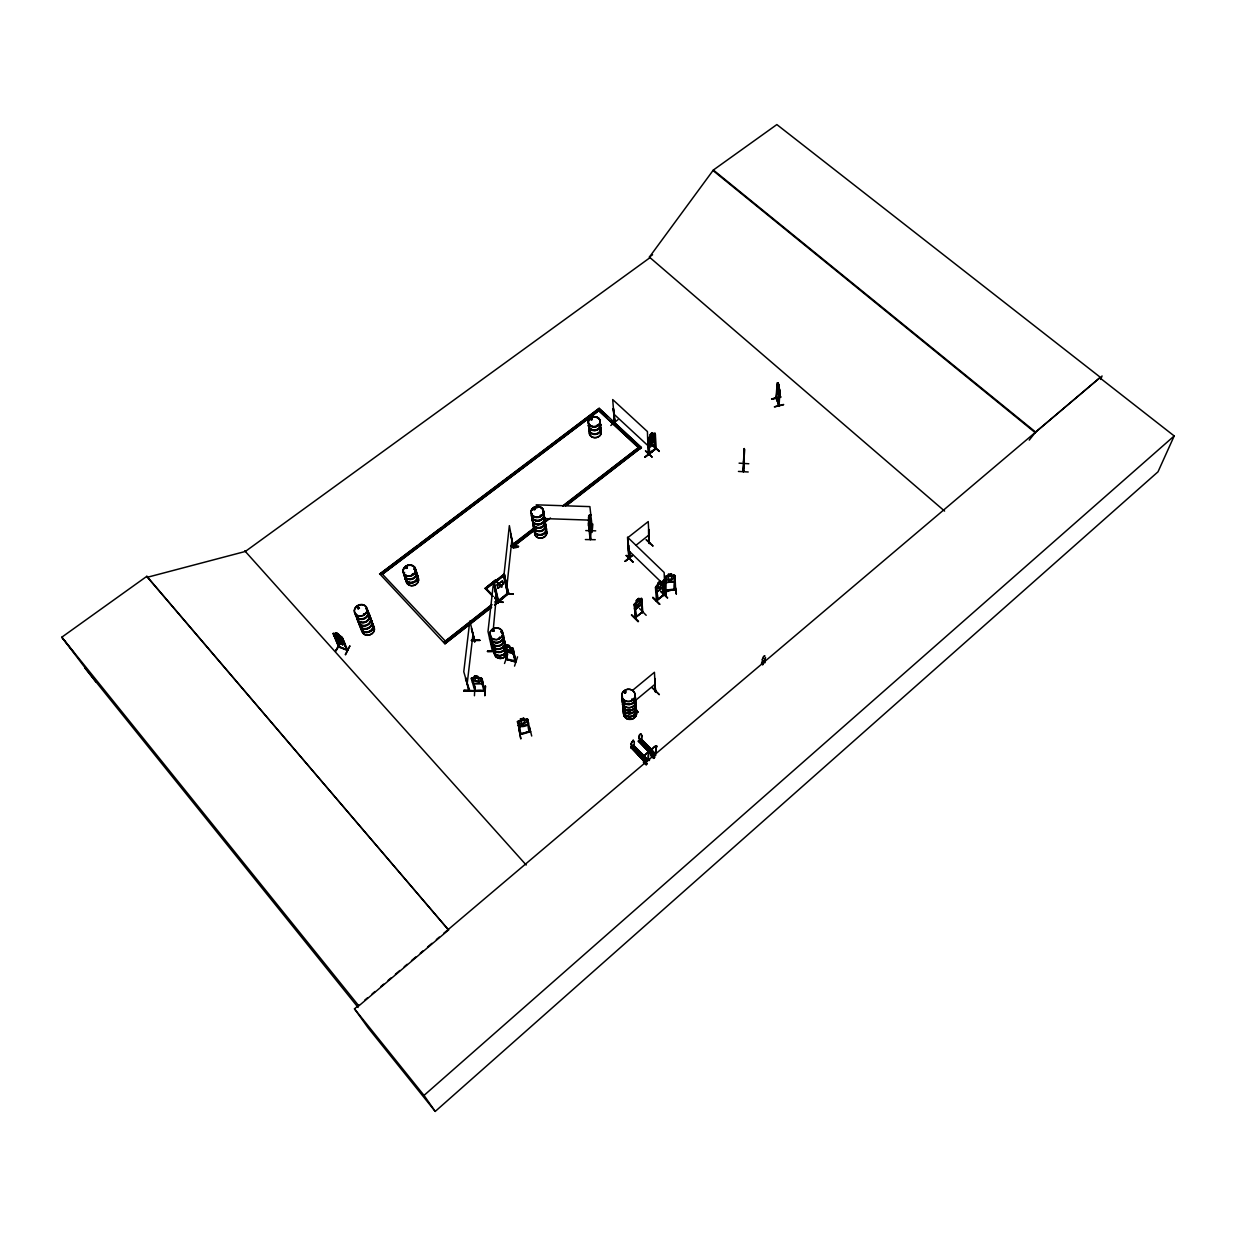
<?xml version="1.0" encoding="UTF-8"?>
<svg xmlns="http://www.w3.org/2000/svg" width="1236" height="1236" viewBox="0 0 1236 1236"><rect width="100%" height="100%" fill="white"/><g stroke="black" fill="none" stroke-linecap="round" stroke-linejoin="round"><path stroke-width="1.5" d="M338.618 646.953L347.486 650.445L346.451 649.781M339.375 646.953L338.741 646.134M590.978 530.986L590.514 539.576L588.599 519.985M364.589 613.798L363.708 614.462M363.739 614.045L364.28 613.55M743.624 461.275L743.5 462.14L743.933 453.365M356.895 607.494L358.44 607.17M358.888 607.34L358.27 606.845M95.914 681.994L61.8 637.204L146.852 576.3L147.439 577.258L245.346 551.457L650.105 257.582L649.456 257.011L713.357 170.027L776.857 124.573L1100.349 377.32L443.662 933.396M589.124 524.728C589.526 533.133 588.151 498.324 588.939 526.83M634.315 742.094L633.991 746.359L632.245 747.873L630.978 744.535L633.095 740.179M585.385 539.56L595.288 539.699M642.056 735.358L641.438 739.931L639.8 741.523L639.058 736.98M641.546 740.024L641.53 736.069M648.189 759.924L648.375 754.223A3.6 1.066 -45.2 0 0 648.236 752.291A3.6 1.066 -45.2 0 0 644.481 755.52A3.6 1.066 -45.2 0 0 644.636 757.452L645.563 762.195L648.344 760.078L648.529 754.377A3.6 1.066 -45.2 0 0 648.39 752.446A3.6 1.066 -45.2 0 0 644.636 755.675A3.6 1.066 -45.2 0 0 644.775 757.606L645.717 762.349L648.344 760.078M738.448 471.426L748.213 471.982M739.082 463.16L748.8 463.747M653.133 755.799L655.744 753.543L655.976 747.795A3.6 1.066 -45.3 0 0 655.868 745.849A3.6 1.066 -45.3 0 0 652.129 749.078A3.6 1.066 -45.3 0 0 652.253 751.009L653.272 755.953L655.899 753.682L656.131 747.95A3.6 1.066 -45.3 0 0 656.022 746.003A3.6 1.066 -45.3 0 0 652.284 749.217A3.6 1.066 -45.3 0 0 652.407 751.164M513.342 594.222L506.605 593.682M588.506 517.281L589.34 528.359M588.506 523.662L588.892 517.003L588.815 519.089M588.614 523.678L588.769 519.645M589.108 522.735L590.561 539.004M743.794 462.944L743.099 471.642L744.304 448.529L743.778 457.15M743.608 464.18L744.721 449.564M463.809 691.063L474.191 690.924L463.809 691.109M487.478 651.48L494.292 651.743M487.478 651.526L494.276 651.063M595.706 530.847L585.787 530.599M589.433 517.73L590.885 531.913L589 516.679M590.468 530.646L590.082 539.39M633.11 689.904L654.431 672.291L655.482 691.851C653.581 657.954 655.822 699.916 655.729 691.063M649.595 543.253L649.255 543.5C648.684 512.801 647.896 541.6 649.626 542.805M744.072 450.985L744.196 449.997M743.902 455.991L744.057 453.241M743.809 456.717L743.933 453.334M495.42 580.302L485.161 588.568L495.435 580.147L501.816 586.698M771.619 399.089L780.812 396.833L771.65 398.904M483.879 690.909L485.145 690.878M484.172 691.264L484.018 690.43M485.393 686.057L484.806 695.806L485.516 686.243M472.337 677.668C476.354 678.997 472.245 674.238 477.621 676.231C482.473 680.403 476.741 675.551 471.256 678.286L474.964 691.264L484.975 691.248M480.959 679.213L481.901 679.213L480.959 679.213L483.987 691.264L484.914 690.46M481.885 683.508C483.214 681.963 482.72 678.162 480.34 677.745M777.166 391.642L776.285 399.027L777.444 383.67M777.429 387.996L778.294 382.743L778.093 384.736M473.929 683.616L481.978 683.554L473.929 683.616L472.353 682.071M474.423 695.76L474.995 686.011M475.705 690.414C474.021 691.357 477.714 689.302 483.909 690.584M743.701 464.35L744.165 463.129M778.201 382.758L779.344 388.954L778.541 392.507L777.351 387.455M472.569 679.182L471.596 679.506L472.569 679.182L475.69 691.218M591.225 528.035L592.338 527.772L591.302 528.56L589.912 514.887L590.808 514.918L589.912 514.887M591.488 528.575L591.38 527.71M592.832 524.095L592.09 532.438M744.149 463.794L743.5 471.704L744.304 448.637M778.865 405.022L779.885 390.499L779.097 405.763L776.532 398.286M779.901 390.19L778.773 405.841L776.702 398.61M762.705 664.319L761.639 663.438M762.411 661.971L763.184 661.322L762.349 662.836L762.658 661.569M762.226 659.576L763.292 657.166M763.137 662.326L763.184 661.322M783.547 404.775L774.354 406.86L783.547 404.466M763.693 656.532C765.625 655.837 765.208 655.374 763.415 656.656M764.991 662.774L763.894 660.936M508.259 593.064L508.166 593.96L503.964 574.23L493.365 582.45L498.093 603.322L493.365 582.45M508.537 593.342L508.645 593.11M513.589 546.976L513.512 547.795L509.356 525.64L504.149 573.319L508.521 593.975L508.583 592.585M511.781 546.327C527.865 544.566 510.005 550.375 513.527 546.436M492.855 649.842L492.407 651.14L488.004 631.472L493.566 582.001L498.17 603.137C494.678 600.943 511.642 603.137 497.753 601.855M513.125 547.811L510.623 533.798L513.465 547.826M497.722 603.183L497.737 601.947M498.185 602.056L497.567 602.766M489.95 638.147L489.502 638.981M471.503 640.078L479.985 640.341L471.41 640.572M479.985 640.341L471.395 640.325M506.899 586.219L511.982 539.004M468.738 690.321L468.846 689.271M468.83 690.615L469.216 690.151M474.979 640.31L474.562 641.7L474.562 640.233M468.768 690.646L465.601 678.116L469.417 689.904M465.957 678.131L465.508 678.981M491.032 643.786L491.449 640.016M493.118 631.256L496.47 594.81M467.193 683.616L473.079 633.419M633.002 745.756L645.748 759.259L632.229 745.509M639.352 735.374L638.672 738.263M588.707 519.089L588.83 518.224M664.226 592.029L664.674 592.971L664.412 592.121M645.795 759.136L645.81 758.688M653.705 752.43L640.542 739.422L653.025 753.064L653.257 752.322M653.01 753.11L653.257 753.079M765.532 657.444C764.528 666.93 760.619 662.79 763.06 658.309M764.42 662.388L765.347 657.83M628.769 558.162L629.773 559.058L629.418 558.208M629.727 558.904L628.769 558.564L627.533 537.181L664.149 572.484L665.014 593.203L663.995 592.816L663.562 580.024L664.458 580.41L664.752 593.419L664.335 592.013M629.51 558.888L629.109 557.822M648.189 454.462L647.432 431.565L612.701 399.568L614.539 422.712M647.71 453.55L648.606 454.369M647.973 453.257L647.695 454.075M615.064 422.727L614.184 422.449M503.052 602.349L494.616 601.947M640.557 754.269L640.032 753.265M632.631 699.004L631.797 698.973M624.226 692.639C623.547 690.893 626.606 694.215 625.37 691.418M776.007 398.316L777.212 382.696L779.931 390.252M776.1 397.698L776.563 397.76M597.513 425.261L598.023 425.184M597.05 425.091L598.039 424.952M592.152 419.437L590.854 418.51M334.462 636.416L334.74 635.289M334.508 636.555L334.74 635.258M540.534 515.86L540.348 515.149M540.812 515.551L541.198 515.458M534.555 509.649L534.894 509.077M499.298 637.884L499.777 637.019M493.581 631.102L493.689 630.097L492.531 630.005M475.01 641.623L471.441 628.583L474.562 641.7M343.361 642.21L343.639 641.129M335.018 637.513L336.516 639.475L343.454 642.287L343.809 641.051M640.449 740.009L653.319 752.77M654.539 443.492L655.173 441.267M648.282 446.829L649.163 447.911L654.678 443.57L655.065 433.264L656.115 448.637L648.776 453.875M413.133 574.292L412.175 574.477L412.685 573.659M648.189 443.523L649.085 444.62L654.663 440.31L655.327 438.023M406.119 568.498L405.933 567.525M405.81 567.803L407.061 567.247M407.401 567.942L406.814 566.86M632.168 745.54L632.863 746.544M639.584 739.452L639.46 740.488L640.511 740.086M363.569 613.844L364.342 613.983M529.471 731.094C529.054 733.705 530.213 729.085 530.568 731.758C516.37 735.451 522.72 736.486 518.626 722.442L517.76 723.014L518.626 722.442M508.166 593.651L498.031 601.824L508.259 593.311L497.413 601.175M641.778 602.612L641.129 604.728L635.35 609.58L634.377 608.73M641.932 602.627L641.19 604.79L635.335 609.394M1029.248 440.109L1035.613 432.075L1100.349 377.32M651.681 440.68L649.518 440.866L651.109 441.7L649.642 444.975L651.588 441.7L653.705 441.777L652.083 440.912L653.504 437.807L651.758 440.758M663.253 585.416L662.419 587.533L656.702 592.338L655.698 591.395L655.574 587.115L656.455 601.082C677.421 583.562 652.237 604.512 656.919 599.784M514.531 666.111L517.544 656.841M511.951 647.618L513.064 648.514L504.35 645.764M513.311 653.643L505.694 651.774C500.055 649.487 517.019 653.581 513.187 653.674M509.34 645.671L506.08 644.868L509.34 645.671L509.587 647.2L511.364 648.004L511.982 650.785L510.623 651.588L505.694 649.255L505.06 646.459L506.575 646.351L506.111 644.775M509.68 647.17L509.386 645.563M507.702 654.447L504.52 663.469M512.322 649.533L513.326 649.441L512.322 649.533L515.072 661.584M504.381 647.587L503.608 647.046L507.224 659.653L506.266 658.556M1100.766 379.421L1102.033 375.914M645.532 451.016L651.975 456.996M631.72 614.771L638.533 621.229M629.279 558.687L629.016 557.838M652.932 597.39L659.746 604.296L652.886 597.436M631.179 743.778L631.071 744.628M634.222 741.986L633.944 741.214M639.244 735.265L639.846 734.4M641.793 735.636L640.851 733.782L640.171 734.292M673.883 575.203L675.026 575.682L675.598 589.711M675.443 589.294C662.357 591.797 666.235 593.419 666.065 577.768L665.184 578.185L666.065 577.768M632.307 745.988L632.616 746.359M656.223 600.773C660.735 600.449 654.199 586.482 656.625 587.811M1100.102 378.031L1174.2 435.953L1158.008 471.812L435.226 1111.427L368.173 1027.935L354.485 1008.839L358.857 1005.131M528.483 723.075L527.617 724.59L528.467 722.967L527.509 719.275M649.487 453.318L648.745 439.336L648.977 454.153L647.973 438.734L655.126 433.326M481.885 683.616L482.658 682.117M779.02 395.922L779.468 395.118M647.726 748.336L647.587 746.915M640.171 754.702L640.387 753.466M652.716 438.425L650.507 440.155M529.271 731.249L529.672 731.975M530.368 731.357L520.418 733.798M521.314 734.014L521.113 733.226M346.899 649.734L341.692 637.73L347.069 650.028M345.246 654.586L349.927 645.81L345.616 654.74M340.58 642.272L335.667 650.785L340.904 642.396M336.053 650.909L340.92 642.226M333.287 633.496L339.591 646.938L333.612 634.516L338.649 647.031M334.431 634.856L333.442 634.825M675.01 579.854L674.068 581.6L666.42 582.45L665.246 581.059M495.42 598.935L498.432 602.287L508.351 593.666M492.561 630.19L493.597 630.993M494.045 630.885L492.623 631.349M666.189 576.161L664.999 576.918L665.153 581.183L666.343 582.604L674.145 581.631L675.134 579.931M342.233 643.431L343.438 643.353L342.279 640.572L337.459 637.513L336.269 634.701L339.05 635.829L340.224 638.641M342.866 644.914L337.274 641.422L345.029 644.018L342.125 643.338L342.743 644.821L342.171 643.245M336.115 640.511L337.304 641.391M338.849 635.412C339.39 633.357 333.179 631.024 335.991 634.3L334.786 634.099L335.976 636.911L340.796 639.97L341.97 642.751L339.205 641.639L338.031 638.857M494.276 582.295L498.571 601.329L494.663 597.266M346.528 649.441L338.772 646.536L333.179 633.435L342.109 637.05L347.656 650.151L338.494 646.552M334.863 637.575L336.563 639.46M591.812 419.437L591.441 418.571L591.519 419.637M592.044 419.622L592.044 418.803M533.658 509.294L534.833 509.17M590.731 419.066L590.422 419.576M406.999 567.679L406.134 568.39M358.286 606.443L357.312 607.139L358.131 607.803M357.498 608.05L358.734 607.494M647.958 438.826L650.399 436.37M635.489 617.722L634.068 604.45L636.494 601.901L636.463 600.31M634.068 604.558L641.592 598.363L641.855 602.689M660.333 581.09L660.472 582.743L661.677 582.202L660.611 587.424L656.965 589.047L657.907 582.99L660.41 580.966L655.559 587.239M513.125 546.374L513.512 547.702M630.746 747.842L631.411 747.147L644.559 760.202L643.693 760.959L631.256 747.409M638.286 741.507L638.966 740.858L652.114 753.821L651.248 754.578L638.657 741.183M639.136 740.781L638.44 741.245L654.586 757.529M643.693 760.959L631.055 746.93M646.088 764.837L643.369 762.257L646.227 759.476M643.987 761.731L644.759 761.067L647.355 763.74M675.397 589.773L674.423 589.078M653.659 758.425L650.939 755.86L653.782 753.079M655.837 755.181L653.211 757.436L651.526 755.026L652.253 754.732M666.528 590.406L665.555 590.962L675.567 589.757M591.519 528.143L592.322 528.066M649.317 441.206L650.229 437.884L652.67 436.092L650.229 437.884M631.349 743.253L631.704 741.894M642.287 612.685L642.627 611.387M642.782 611.727L635.134 617.923M635.041 617.907L642.859 611.619L635.876 616.98M662.898 594.887L663.732 594.3M662.975 594.871L662.898 595.103M663.006 595.242L663.176 582.11L663.284 595.613M663.871 595.149L663.176 582.11M636.061 617.645L634.918 604.883L635.474 618.124M655.992 448.73L648.993 454.075M639.259 753.435L639.383 754.671L640.464 754.362M652.84 597.714L659.669 604.311M638.147 621.77L631.395 615.034M633.481 745.401L644.08 755.752M653.829 758.193L651.526 755.026M651.959 754.887L654.663 757.467M624.659 691.557L624.798 692.701M642.813 612.268L641.778 599.352L642.241 612.654M657.212 600.603L657.042 599.723M484.975 690.847L474.887 691.202M649.611 453.195L649.07 453.55M649.642 453.612L648.745 439.336M591.982 419.529L590.978 419.838M405.918 567.03L405.593 568.081M506.513 659.035L515.814 660.874L515.968 661.754L513.002 648.406M435.226 1111.427L424.025 1095.39L1174.2 435.953M649.549 759.738L649.271 760.557M646.706 749.572L649.333 747.316M640.325 757.127L642.952 754.872M647.88 750.762L650.491 748.506M641.639 758.471L644.265 756.2M651.82 749.819L649.194 752.091L651.805 749.727L640.82 738.695L651.619 749.387M645.146 757.004L642.519 759.259M652.685 750.623L650.074 752.879M646.413 759.646L645.207 760.681L646.15 758.286M652.593 754.115L653.72 751.89M646.459 758.332L643.971 761.422M646.258 764.59L643.925 760.866M637.838 754.609L640.464 752.353M645.393 748.243L648.004 745.988M504.273 574.725L508.784 594.192L507.78 593.079M632.986 746.235L631.797 746.698L632.523 745.215M631.797 746.698L632.6 746.019M632.152 747.765L633.898 746.266M642.365 740.318L639.954 742.295M652.144 687.772L659.36 694.694L652.33 687.679M655.327 691.851L655.08 679.815M761.592 662.882L762.875 664.566M761.561 663.299L763.678 661.507M364.713 1000.187L367.633 997.715M372.021 994.007L374.941 991.535M380.796 986.575L383.716 984.103M388.104 980.395L391.024 977.923M395.412 974.215L399.8 970.507M404.187 966.799L407.107 964.312M411.495 960.604L415.883 956.896M420.271 953.188L423.191 950.716M427.579 947.008L431.967 943.3M436.354 939.576L439.274 937.104M146.852 576.3L448.544 929.966L358.826 1005.872L61.8 637.204M634.068 701.615L655.08 684.203M661.523 596.741L668.599 589.989M779.144 405.253L778.989 404.527M646.196 539.823L653.056 546.096L646.351 539.73M629.418 558.348L629.448 558.811M632.878 561.87L626.219 555.443L632.863 561.916M628.753 545.879C628.12 543.16 629.974 555.721 629.541 559.228M646.181 615.296L639.491 608.498M660.58 591.457L667.316 597.9M657.042 599.846L663.747 594.763M636.37 600.325C642.334 596.694 635.35 599.136 636.494 601.901L635.35 603.415L635.551 606.32L636.911 606.552L640.433 602.38L640.248 599.475L638.95 599.97M639.105 599.923L640.82 598.533M663.176 585.478L663.021 581.105L660.565 582.635L660.41 580.966M656.424 585.957L663.083 581.183M634.454 605.686L634.918 604.883M642.133 612.685L641.778 599.352M656.671 592.168L662.558 587.61M625.138 561.113L632.6 555.134M625.2 561.407L632.585 555.304L625.138 561.298M636.061 545.215L648.931 535.018M650.383 437.946L652.593 436.215M650.399 439.63L647.973 442.102L655.065 436.54M652.593 437.899L654.354 436.571M650.491 440.279L652.701 438.548M644.929 457.042L652.083 451.418L644.96 457.274M644.898 457.258L652.114 451.665M491.758 604.543L443.693 642.473M445.207 641.299L491.851 604.929M491.495 607L444.929 643.786L491.588 607.386M494.508 604.651L497.521 602.303L496.362 601.407M494.601 605.037L497.614 602.735M497.969 588.305L497.073 584.922L502.527 581.013L503.222 584.211L497.969 588.305L503.052 584.041L502.357 580.827M502.527 581.013L497.073 584.922M652.036 457.042L645.516 450.816M659.221 451.464L652.762 445.501L659.267 451.171M504.149 574.416L485.686 589.093L493.087 583.361M493.751 583.145L504.319 574.91M535.25 529.672L512.476 547.208L535.188 529.255M544.303 522.241L548.861 518.734M565.563 505.864L641.391 447.478L599.197 408.297L379.684 574.076L416.563 546.312M550.437 517.977L544.365 522.658A6.226 5.361 -9.1 0 1 541.522 531.264A6.226 5.361 -9.1 0 1 533.473 525.98M567.139 505.122L641.391 447.478M617.892 419.715L610.785 425.493M613.149 408.622L615.188 423.253L613.411 408.436L614.277 423.021M650.244 434.608C653.442 430.221 651.542 435.087 653.782 434.253L654.014 440.866L650.708 444.898L649.472 444.45L649.163 437.807L650.26 434.547L652.639 432.77L652.639 434.655L654.277 433.218M654.57 434.856L655.451 434.562L655.358 449.224L654.786 435.072M512.476 547.208L511.163 545.57L533.952 528.035M562.813 505.833L638.749 447.401L562.859 506.25M511.24 545.972L534.014 528.452M419.637 543.995L441.144 527.803M444.218 525.485L536.393 456.069M539.468 453.751L599.197 408.297M652.577 254.74L649.363 257.073L944.598 511.086M520.232 733.473L520.341 734.277L517.451 721.731L518.487 720.99M520.804 720.526L517.343 721.747M339.467 647.309L339.39 646.459M508.429 593.419L507.61 593.141M632.415 699.761L631.998 699.885M624.458 691.496L625.725 691.403M625.787 692.809L624.427 692.747M337.521 637.652L336.547 638.255L339.421 642.133M515.922 661.801L506.188 659.406L503.284 646.104L504.396 645.825M743.253 470.36L743.593 471.627L743.593 470.298M666.204 576.254L665.107 576.934L665.663 590.947L665.617 590.144L675.536 588.939M340.734 639.831L341.708 639.228L340.533 636.432L338.139 633.898M499.947 637.9L499.22 637.591M533.473 509.495L534.879 509.695M655.667 448.436L649.348 452.855M520.773 720.433L519.166 721.314L519.784 723.925L521.746 724.62L526.397 722.303L525.794 719.692L523.987 719.646M656.996 600.155L656.378 587.579M635.675 616.949L636.046 617.737L635.149 605.13M497.876 601.407L508.15 592.616L508.336 593.836M485.748 588.058L492.175 594.64M471.364 678.301L472.384 677.822M659.282 451.372L652.762 445.501M530.383 731.789L527.633 719.228L526.412 719.151M668.367 574.276L668.321 575.945L666.76 576.625L666.868 579.591L668.583 580.642L671.689 580.256L673.311 578.788L673.218 575.821L671.534 575.497L671.596 573.828L668.259 574.338M346.667 649.75L347.501 650.028M518.981 729.364L520.82 738.943L519.135 729.348M647.185 746.899L646.938 748.305M647.71 748.259L646.922 748.228M629.757 559.027L629.248 550.839M492.762 629.881L493.535 629.819M674.547 589.031L674.686 589.866M674.609 589.402L675.489 589.34M507.702 594.176L503.562 575.018L507.702 594.176L507.1 593.589M474.701 677.73L473.11 678.209L473.867 680.912L479.105 682.102L480.51 680.943L479.784 678.24L477.915 677.745M652.67 437.961L653.875 437.621L652.793 439.831L650.569 441.546L649.317 441.067M761.546 663.516L762.674 664.844M526.953 720.403C528.375 719.136 527.386 729.147 529.549 731.944M519.723 726.583C536.687 720.712 522.813 729.595 518.332 725.455M529.41 726.814L531.712 736.023M529.302 731.357L521.438 733.952M524.11 719.676L523.77 718.162L520.325 718.997M527.648 719.321L518.456 721.067M526.443 719.089L524.002 719.738L523.662 718.24M503.392 646.15L504.365 645.918M779.205 385.261L779.066 387.084M776.78 387.563L779.128 396.014M640.804 733.906L641.16 735.018M592.307 528.174L589.896 506.621L536.223 504.829L536.795 508.212M333.133 633.543L334.075 633.404M666.189 594.995L664.628 588.181M676.246 593.991L674.933 584.86L676.386 593.944M674.192 576.749C675.891 575.667 672.894 586.915 674.47 589.85M640.789 598.61L641.592 598.533M592.168 528.637L591.38 528.529M625.092 692.639L625.679 691.604M534.385 508.336L533.411 509.572M666.467 590.035L666.668 590.823M591.457 527.71L592.245 527.772M511.689 546.528L518.286 546.698M494.987 589.819L497.753 603.307M506.652 593.913L513.357 594.13L506.621 594.346M544.149 518.579L591.395 520.186M487.525 651.048L494.323 651.326M506.08 658.912C522.272 664.891 513.481 661.275 512.43 649.209M743.825 456.934L743.778 457.691M515.644 661.368L513.11 648.406M534.323 508.49L535.265 509M406.86 566.86L407.092 567.71M776.393 398.687L778.819 405.315M507.146 658.803L504.504 647.278M341.522 638.023L342.341 638.348M335.574 639.012L344.458 642.581M673.898 575.296L675.026 575.682M493.504 629.819L494.184 630.715M518.255 725.594L519.815 726.613M504.303 574.632L493.736 583.145M340.858 636.262L344.859 644.049M713.357 170.027L1035.613 432.075M713.357 170.815L1035.397 432.785M469.201 689.379L469.216 690.661L463.778 671.751L469.804 621.013L474.995 641.515M649.008 444.558L648.189 443.384M613.859 414.075L648.127 445.825M599.244 408.745L607.679 416.578M611.897 420.487L641.422 447.911M655.775 591.318L656.749 592.229M599.259 411.094L638.61 447.695M632.894 562.148L626.188 555.489M628.537 550.468L661.971 582.851M660.858 591.241L667.687 597.838M640.851 739.082L653.829 752.322M511.163 545.57L512.399 546.806M638.61 740.596L651.789 754.115L638.409 740.766M651.187 754.732L653.18 756.741M651.233 755.443L653.859 758.085M633.28 745.03L646.443 758.502L633.311 745.416M633.218 745.694L646.15 758.811M631.735 745.911L631.92 746.822M630.854 747.116L644.172 760.542M630.901 747.579L647.108 763.863M643.616 761.129L645.903 762.875L645.655 763.848M643.678 761.824L646.335 764.528M635.876 709.696L638.24 712.291L635.706 710.067M503.964 574.23L504.751 575.034L494.106 583.268L498.463 602.256M501.909 587.085L495.358 580.24L485.145 588.274L492.963 596.293M501.074 586.482L495.481 580.565M497.475 583.562L499.977 586.281M494.941 598.286L498.123 601.808M485.223 588.413L492.809 596.463M379.545 573.689L444.929 643.786M244.728 550.762L526.196 865.015M147.439 577.258L448.544 929.966M648.282 446.69L649.224 447.803M84.836 667.996L358.116 1007.448M354.485 1008.839L424.025 1095.39M62.48 638.116L73.866 652.484M341.692 637.73L346.868 649.781M778.356 383.639L778.896 385.153M778.309 384.241L778.85 385.756M780.797 397.127L771.65 399.228M589.139 529.564L589.356 530.321L589.51 521.129M381.229 572.917L445.13 640.881M474.284 676.262L474.686 677.822M481.499 678.24L485.006 691.295L481.623 678.224M520.65 720.403L520.449 719.028M503.423 646.057L506.389 659.066M506.837 645.238L508.799 645.717M673.929 575.142L666.158 576.208M665.107 587.888L666.204 595.242M588.521 525.176L590.175 539.576M597.853 409.78L640.016 448.992M632.399 748.645L634.624 746.729M633.373 740.287L633.558 741.384M629.479 551.071L630.082 558.827M627.888 545.509L629.464 559.151L627.903 537.598L648.236 521.577L649.363 543.531M636.911 600.232L638.425 598.996M638.919 598.286L639.012 600.047M650.661 434.531L652.098 433.419M658.417 582.898L659.931 581.692M663.825 579.808L663.964 583.315M675.01 575.574L675.026 579.947M634.222 700.364A6.643 6.087 -5.3 0 1 634.47 708.197A6.643 6.087 -5.3 0 1 626.111 709.897A6.643 6.087 -5.3 0 1 622.975 702.651A6.659 6.103 -5.3 0 0 626.096 709.804A6.659 6.103 -5.3 0 0 634.47 708.104A6.659 6.103 -5.3 0 0 634.222 700.256A6.628 6.072 -5.3 0 1 634.439 708.012A6.628 6.072 -5.3 0 1 626.096 709.711A6.628 6.072 -5.3 0 1 622.975 702.481M634.717 695.76A6.69 6.118 -5.3 0 1 629.217 704.705A6.69 6.118 -5.3 0 1 622.403 696.749M635.041 698.603A6.752 6.195 -5.3 0 1 629.479 707.641A6.752 6.195 -5.3 0 1 622.604 699.591M634.779 695.358A6.783 6.211 -5.3 0 1 629.186 704.427A6.783 6.211 -5.3 0 1 622.28 696.362M634.671 695.219A6.69 6.134 -5.3 0 1 629.17 704.165A6.69 6.134 -5.3 0 1 622.357 696.192M635.041 698.757A6.752 6.195 -5.3 0 1 630.36 707.687A6.752 6.195 -5.3 0 1 622.28 701.353M636.092 706.019A6.705 6.149 -5.4 0 1 628.259 713.435A6.705 6.149 -5.4 0 1 623.933 704.041M634.531 703.191A6.705 6.149 -5.4 0 1 635.52 704.52M635.984 705.864A6.613 6.072 -5.4 0 1 629.109 713.249A6.613 6.072 -5.4 0 1 623.238 705.339M634.454 703.068A6.613 6.072 -5.4 0 1 635.412 704.365M635.907 705.045A6.628 6.072 -5.3 0 1 628.043 710.777A6.628 6.072 -5.3 0 1 623.021 702.944M634.238 700.673A6.628 6.072 -5.3 0 1 635.783 703.469M634.253 700.488A6.643 6.103 -5.3 0 1 634.485 708.336A6.643 6.103 -5.3 0 1 626.111 710.036A6.643 6.103 -5.3 0 1 622.975 702.774M636.03 706.389A6.613 6.072 -5.4 0 1 629.155 713.775A6.613 6.072 -5.4 0 1 623.284 705.88M623.547 708.506A6.582 6.056 -5.4 0 0 630.252 716.37A6.582 6.056 -5.4 0 0 635.675 707.533A6.674 6.134 -5.4 0 1 630.283 716.633A6.674 6.134 -5.4 0 1 623.469 708.661M635.721 708.058A6.582 6.056 -5.4 0 1 630.298 716.895A6.582 6.056 -5.4 0 1 623.593 709.031M635.783 707.842A6.674 6.134 -5.4 0 1 630.298 716.803A6.674 6.134 -5.4 0 1 623.485 708.815M636.107 706.189A6.705 6.149 -5.4 0 1 629.139 713.682A6.705 6.149 -5.4 0 1 623.191 705.663M623.516 713.017A6.551 6.025 -5.4 0 0 631.364 719.182A6.582 6.041 -5.4 0 0 635.922 710.576A6.551 6.025 -5.4 0 1 631.364 719.182A6.582 6.041 -5.4 0 1 623.5 713.095M635.907 710.685A6.551 6.025 -5.4 0 1 631.38 719.352A6.551 6.025 -5.4 0 1 623.531 713.187M367.293 612.021A6.613 5.716 -20.3 0 1 369.054 619.174A6.613 5.716 -20.3 0 1 361.283 622.65A6.613 5.716 -20.3 0 1 356.833 616.702M368.39 615.157A6.504 5.624 -20.4 0 1 370.136 622.202A6.504 5.624 -20.4 0 1 362.503 625.617A6.504 5.624 -20.4 0 1 358.131 619.761M368.313 614.987A6.489 5.608 -20.4 0 1 370.058 622.002A6.489 5.608 -20.4 0 1 362.442 625.416A6.489 5.608 -20.4 0 1 358.069 619.576M365.902 608.375A6.643 5.732 -20.2 0 1 367.679 615.543A6.643 5.732 -20.2 0 1 359.877 619.035A6.643 5.732 -20.2 0 1 355.412 613.071M359.444 608.143A6.643 5.732 -20.2 0 0 357.961 609.008A6.551 5.655 -20.2 0 1 359.398 608.004M368.266 612.67A6.535 5.639 -20.3 0 1 365.562 621.677A6.535 5.639 -20.3 0 1 356.771 617.815M365.995 608.823A6.551 5.655 -20.3 0 1 367.741 615.899A6.551 5.655 -20.3 0 1 360.062 619.329A6.551 5.655 -20.3 0 1 355.659 613.442M367.216 611.851A6.613 5.716 -20.3 0 1 366.443 621.553A6.613 5.716 -20.3 0 1 356.756 618.031M366.953 609.209A6.551 5.655 -20.2 0 1 364.249 618.232A6.551 5.655 -20.2 0 1 355.412 614.369M370.985 622.017A6.458 5.593 -20.5 0 1 372.716 629.016A6.458 5.593 -20.5 0 1 365.145 632.415A6.458 5.593 -20.5 0 1 360.804 626.59M373.21 625.787A6.427 5.577 -20.6 0 1 369.78 634.98A6.427 5.577 -20.6 0 1 361.901 629.387M373.133 625.601A6.427 5.562 -20.6 0 1 369.703 634.794A6.427 5.562 -20.6 0 1 361.839 629.201M368.513 615.497A6.489 5.608 -20.4 0 1 370.244 622.511A6.489 5.608 -20.4 0 1 362.627 625.926A6.489 5.608 -20.4 0 1 358.27 620.086M369.688 618.371A6.566 5.686 -20.5 0 1 371.449 625.478A6.566 5.686 -20.5 0 1 363.739 628.939A6.566 5.686 -20.5 0 1 359.321 623.021M371.943 622.403A6.458 5.593 -20.5 0 1 368.498 631.642A6.458 5.593 -20.5 0 1 360.588 626.019M369.703 618.633A6.474 5.608 -20.5 0 1 371.449 625.648A6.474 5.608 -20.5 0 1 363.847 629.047A6.474 5.608 -20.5 0 1 359.475 623.222M369.487 618.062A6.489 5.608 -20.4 0 1 371.233 625.076A6.489 5.608 -20.4 0 1 363.616 628.491A6.489 5.608 -20.4 0 1 359.259 622.65M543.299 515.69A6.273 5.392 -9.1 0 1 540.41 524.45A6.273 5.392 -9.1 0 1 532.299 519.151M543.33 515.427A6.365 5.469 -9.1 0 1 540.395 524.311A6.365 5.469 -9.1 0 1 532.175 518.935M543.207 515.072A6.273 5.392 -9.1 0 1 540.302 523.832A6.273 5.392 -9.1 0 1 532.191 518.533M543.299 515.227A6.365 5.469 -9.1 0 1 540.364 524.11A6.365 5.469 -9.1 0 1 532.144 518.734M543.593 513.11A6.288 5.407 -9.1 0 1 538.185 521.051A6.288 5.407 -9.1 0 1 532.005 514.021M544.628 519.753A6.242 5.361 -9.1 0 1 539.282 527.633A6.242 5.361 -9.1 0 1 533.164 520.665M543.593 512.662A6.381 5.485 -9.1 0 1 538.124 520.711A6.381 5.485 -9.1 0 1 531.866 513.589M543.485 512.476A6.304 5.407 -9.1 0 1 538.077 520.418A6.304 5.407 -9.1 0 1 531.897 513.388M543.624 512.847A6.381 5.485 -9.1 0 1 538.154 520.912A6.381 5.485 -9.1 0 1 531.897 513.79M544.69 519.954A6.257 5.392 -9.1 0 1 539.313 527.865A6.257 5.392 -9.1 0 1 533.179 520.866M545.478 529.24A6.195 5.346 -9.2 0 1 542.619 537.938A6.195 5.346 -9.2 0 1 534.601 532.67M545.431 529.039A6.18 5.33 -9.2 0 1 542.589 537.706A6.18 5.33 -9.2 0 1 534.601 532.469M544.396 522.086A6.319 5.438 -9.1 0 1 541.492 530.924A6.319 5.438 -9.1 0 1 533.319 525.578M544.303 521.916A6.226 5.361 -9.1 0 1 541.43 530.646A6.226 5.361 -9.1 0 1 533.365 525.362M545.756 526.737A6.211 5.361 -9.1 0 1 540.426 534.601A6.211 5.361 -9.1 0 1 534.338 527.633M545.848 527.339A6.211 5.346 -9.2 0 1 540.534 535.203A6.211 5.346 -9.2 0 1 534.446 528.251M545.895 527.092A6.288 5.423 -9.1 0 1 540.503 535.064A6.288 5.423 -9.1 0 1 534.323 528.019M545.864 526.907A6.288 5.423 -9.1 0 1 540.472 534.879A6.288 5.423 -9.1 0 1 534.292 527.834M544.721 520.294A6.242 5.361 -9.1 0 1 539.375 528.189A6.242 5.361 -9.1 0 1 533.257 521.206M544.705 520.093A6.257 5.392 -9.1 0 1 539.344 528.004A6.257 5.392 -9.1 0 1 533.195 521.005M599.784 429.186A5.995 5.021 -5.4 0 1 599.584 435.984A5.979 5.006 -5.4 0 1 591.534 436.756A5.979 5.006 -5.4 0 1 590.345 430.082M590.314 429.943A5.995 5.021 -5.4 0 0 591.503 436.617A5.995 5.021 -5.4 0 0 599.584 435.984A5.979 5.006 -5.4 0 0 599.784 429.34M599.985 423.237A6.025 5.037 -5.4 0 1 594.949 430.622A6.025 5.037 -5.4 0 1 588.908 424.118M600.294 426.497A5.995 5.021 -5.4 0 1 596.046 433.759A5.995 5.021 -5.4 0 1 588.923 428.66M600.016 422.774A6.103 5.098 -5.4 0 1 594.918 430.267A6.103 5.098 -5.4 0 1 588.784 423.67M599.923 422.573A6.025 5.037 -5.4 0 1 594.887 429.958A6.025 5.037 -5.4 0 1 588.846 423.454M600.032 422.975A6.103 5.098 -5.4 0 1 594.933 430.468A6.103 5.098 -5.4 0 1 588.799 423.871M600.341 427.146A5.995 5.021 -5.4 0 1 596.107 434.408A5.995 5.021 -5.4 0 1 589 429.309M600.387 426.683A6.087 5.083 -5.4 0 1 596.076 434.052A6.087 5.083 -5.4 0 1 588.861 428.877M416.455 573.767A6.334 5.454 -16.8 0 1 413.179 582.712A6.334 5.454 -16.8 0 1 405.315 577.289M416.455 573.519A6.412 5.531 -16.8 0 1 413.148 582.589A6.412 5.531 -16.8 0 1 405.161 577.073M414.184 569.054A6.443 5.547 -16.8 0 1 416.022 575.945A6.443 5.547 -16.8 0 1 408.467 579.298A6.443 5.547 -16.8 0 1 404.033 573.566M416.269 573.18A6.334 5.454 -16.8 0 1 413.009 582.125A6.334 5.454 -16.8 0 1 405.13 576.702M414.199 569.317A6.35 5.469 -16.8 0 1 415.744 576.548A6.35 5.469 -16.8 0 1 407.556 579.128A6.35 5.469 -16.8 0 1 404.605 572.345M416.408 573.334A6.412 5.531 -16.8 0 1 413.087 582.403A6.412 5.531 -16.8 0 1 405.099 576.903M414.014 568.73A6.35 5.469 -16.8 0 1 415.821 575.528A6.35 5.469 -16.8 0 1 408.374 578.834A6.35 5.469 -16.8 0 1 403.987 573.18M502.851 636.509A6.535 5.809 -14.1 0 1 499.715 645.98A6.535 5.809 -14.1 0 1 491.372 640.233M502.836 636.092A6.628 5.886 -14.1 0 1 499.668 645.702A6.628 5.886 -14.1 0 1 491.186 639.846M500.796 631.689A6.659 5.917 -14.1 0 1 502.913 638.997A6.659 5.917 -14.1 0 1 495.157 642.535A6.659 5.917 -14.1 0 1 490.368 636.447M502.728 635.953A6.535 5.809 -14.1 0 1 499.591 645.424A6.535 5.809 -14.1 0 1 491.233 639.661M502.079 633.11A6.566 5.825 -14.1 0 1 501.986 640.665A6.566 5.825 -14.1 0 1 493.705 642.303A6.566 5.825 -14.1 0 1 490.939 635.319M502.836 633.79A6.566 5.825 -14.1 0 1 497.954 642.256A6.566 5.825 -14.1 0 1 490.398 636.262M500.704 631.55A6.566 5.825 -14.1 0 1 501.94 632.538M506.111 651.743A6.458 5.763 -14.3 0 1 493.705 649.75M505.06 646.088A6.458 5.763 -14.3 0 1 505.941 647.324M506.157 651.573A6.551 5.84 -14.3 0 1 497.753 655.451A6.551 5.84 -14.3 0 1 493.952 648.05M505.076 645.841A6.551 5.84 -14.3 0 1 505.972 647.092M505.169 643.585A6.582 5.856 -14.2 0 1 505.74 646.567M504.551 649.487A6.582 5.856 -14.2 0 1 492.716 646.073M503.021 641.345A6.582 5.856 -14.2 0 1 504.273 642.334M506.111 651.403A6.551 5.84 -14.3 0 1 497.722 655.281A6.551 5.84 -14.3 0 1 493.921 647.88M505.045 645.655A6.551 5.84 -14.3 0 1 505.941 646.922M503.562 639.661A6.504 5.778 -14.2 0 1 503.485 647.154A6.504 5.778 -14.2 0 1 495.281 648.792A6.504 5.778 -14.2 0 1 492.546 641.855M505.184 643.987A6.489 5.778 -14.2 0 1 505.725 646.938M504.566 649.812A6.489 5.778 -14.2 0 1 492.886 646.443M505.045 643.431A6.489 5.778 -14.2 0 1 505.601 646.382M505.215 647.88A6.489 5.778 -14.2 0 1 492.762 645.872M507.069 651.511A6.458 5.763 -14.3 0 1 500.132 658.572A6.458 5.763 -14.3 0 1 494.755 651.032M474.13 690.708L463.794 690.337L474.13 690.769M778.047 385.338L778.649 391.055L778.047 385.338M505.555 580.379L505.833 581.198L505.555 580.379M343.345 640.016L341.708 638.1L343.345 640.016M641.778 753.589L639.151 755.938L641.778 753.589M638.981 600.495L636.617 602.395L636.818 605.3L639.182 603.4L638.981 600.495M660.426 583.207L658.077 585.091L658.216 588.042L660.549 586.158L660.426 583.207M652.206 436.818L650.816 438.502L652.206 436.818M652.84 441.793L650.646 443.523L650.368 436.895L652.593 435.165L652.84 441.793M599.027 410.476L382.403 574.184L599.027 410.476M524.682 722.72L521.484 723.508L520.881 720.897L524.095 720.109L524.682 722.72M523.137 718.61L521.19 719.584L523.137 718.61M670.947 574.23L668.954 575.003L670.947 574.23M671.55 576.022L668.429 576.409L668.537 579.375L671.642 578.989L671.55 576.022M588.599 523.662L588.506 525.254L588.599 523.662M477.019 676.525L474.933 676.509L477.019 676.525M478.054 678.224L474.825 678.209L475.582 680.928L478.795 680.943L478.054 678.224M509.726 647.602L506.683 646.861L507.332 649.642L510.36 650.383L509.726 647.602M337.799 633.867L336.007 633.141L337.799 633.867M342.727 638.456L333.813 634.84L342.712 638.471M342.001 643.786L340.224 643.075L342.001 643.786M624.767 700.534A6.721 6.149 -5.3 0 0 635.165 695.59A6.721 6.149 -5.3 0 0 625.447 689.873A6.721 6.149 -5.3 0 0 624.767 700.534M624.767 700.627A6.721 6.149 -5.3 0 0 635.18 695.698A6.721 6.149 -5.3 0 0 625.447 689.982A6.721 6.149 -5.3 0 0 624.767 700.627M358.177 615.713A6.582 5.67 -20.2 0 0 367.123 608.915A6.582 5.67 -20.2 0 0 356.771 605.949A6.582 5.67 -20.2 0 0 358.177 615.713M358.301 616.007A6.566 5.655 -20.2 0 0 367.216 609.224A6.566 5.655 -20.2 0 0 356.91 606.258A6.566 5.655 -20.2 0 0 358.301 616.007M372.716 628.846A6.551 5.67 -20.5 0 0 370.97 621.754A6.551 5.67 -20.5 0 1 372.654 628.676A6.551 5.67 -20.5 0 1 364.975 632.121A6.551 5.67 -20.5 0 1 360.572 626.219A6.551 5.67 -20.5 0 0 365.053 632.291A6.551 5.67 -20.5 0 0 372.716 628.846M533.689 516.447A6.304 5.407 -9 0 0 543.546 512.059A6.304 5.407 -9 0 0 534.616 507.054A6.304 5.407 -9 0 0 533.689 516.447A6.334 5.423 -9 0 0 543.562 512.075A6.319 5.423 -9 0 0 534.601 507.038A6.334 5.423 -9 0 0 533.674 516.478A6.319 5.423 -9 0 0 543.562 512.059A6.334 5.423 -9 0 0 534.601 507.054A6.319 5.423 -9 0 0 533.674 516.463A6.288 5.392 -9 0 0 543.531 512.059A6.288 5.392 -9 0 0 534.616 507.069A6.288 5.392 -9 0 0 533.689 516.447M533.736 516.772A6.304 5.407 -9 0 0 543.593 512.384A6.304 5.407 -9 0 0 534.663 507.378A6.304 5.407 -9 0 0 533.736 516.772M590.823 425.941A6.056 5.052 -5.4 0 0 600.232 421.831A6.056 5.052 -5.4 0 0 591.55 417.196A6.056 5.052 -5.4 0 0 590.823 425.941M590.839 425.91A6.01 5.021 -5.4 0 0 600.186 421.816A6.01 5.021 -5.4 0 0 591.565 417.212A6.01 5.021 -5.4 0 0 590.839 425.91M590.87 426.25A6.025 5.037 -5.4 0 0 600.232 422.156A6.025 5.037 -5.4 0 0 591.58 417.536A6.025 5.037 -5.4 0 0 590.87 426.25A6.01 5.021 -5.4 0 0 600.217 422.156A6.01 5.021 -5.4 0 0 591.596 417.536A6.01 5.021 -5.4 0 0 590.885 426.235M414.045 585.416A6.288 5.423 -16.9 0 0 417.289 576.501A6.273 5.407 -16.9 0 1 414.029 585.4A6.288 5.423 -16.9 0 1 406.211 580.008A6.273 5.407 -16.9 0 0 414.029 585.4M406.922 575.775A6.381 5.485 -16.7 0 0 415.543 569.224A6.381 5.485 -16.7 0 0 405.408 566.366A6.381 5.485 -16.7 0 0 406.922 575.775M406.968 575.883A6.381 5.485 -16.7 0 0 415.59 569.332A6.381 5.485 -16.7 0 0 405.439 566.49A6.381 5.485 -16.7 0 0 406.968 575.883M407.046 576.022A6.334 5.438 -16.7 0 0 415.59 569.518A6.334 5.438 -16.7 0 0 405.532 566.691A6.334 5.438 -16.7 0 0 407.046 576.022M503.407 646.752A6.535 5.809 -14.2 0 0 503.485 639.228A6.504 5.794 -14.2 0 1 503.376 646.66A6.504 5.794 -14.2 0 1 495.172 648.297A6.535 5.809 -14.2 0 1 492.407 641.422A6.504 5.794 -14.2 0 0 495.172 648.297A6.535 5.809 -14.2 0 0 503.407 646.752M493.921 639.275A6.597 5.84 -14 0 0 502.681 632.353A6.597 5.84 -14 0 0 492.052 629.309A6.597 5.84 -14 0 0 493.921 639.275M493.998 639.553A6.582 5.825 -14 0 0 502.728 632.647A6.582 5.825 -14 0 0 492.129 629.618A6.582 5.825 -14 0 0 493.998 639.553M500.086 658.371A6.427 5.732 -14.3 0 0 507.007 651.326A6.412 5.716 -14.3 0 1 500.086 658.34A6.427 5.732 -14.3 0 1 494.724 650.847A6.412 5.716 -14.3 0 0 500.086 658.34"/></g></svg>
